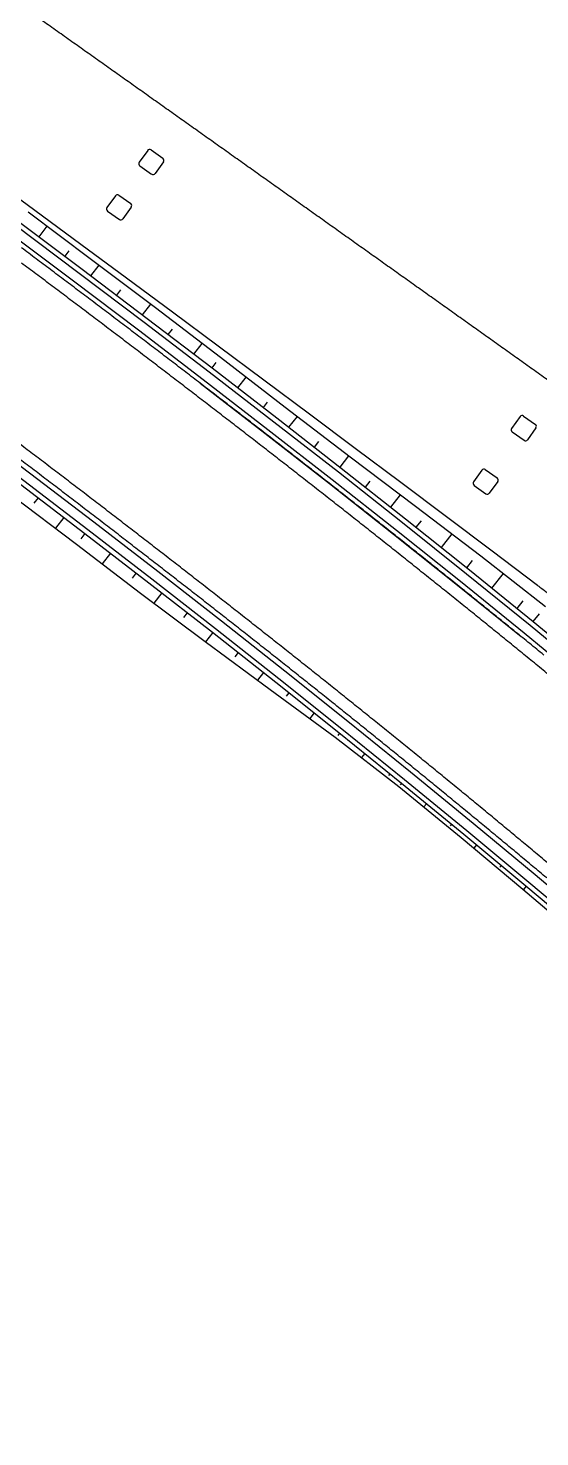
# Model space of a CAD drawing. Header units: inches. Extents: x 499362 to 502582, y 2542122 to 2545349.
# Drawn here: x 501093.1 to 501124.7, y 2543433 to 2543520.1 of the extents above; entities that cross this region are included whole.
import ezdxf

# ---------------------------------------------------------------- set-up
doc = ezdxf.new("R2010")
doc.units = ezdxf.units.IN
doc.header["$MEASUREMENT"] = 0
doc.layers.add('0-段落划分', color=2, linetype='Continuous')
doc.layers.add('桥-立柱', color=5, linetype='Continuous')

# ---------------------------------------------------------------- blocks, each defined once
blk = doc.blocks.new('A$C035667EC')
at = {"layer": '桥-立柱', "color": 1, "linetype": 'Continuous'}
for p, q in [((501100.456, 2543512.512), (501099.934, 2543511.779)), ((501100.665, 2543512.548), (501101.398, 2543512.026)), ((501101.434, 2543511.817), (501100.912, 2543511.083)), ((501099.97, 2543511.57), (501100.703, 2543511.048)), ((501098.464, 2543509.71), (501097.942, 2543508.976)), ((501098.673, 2543509.745), (501099.407, 2543509.224)), ((501097.978, 2543508.767), (501098.711, 2543508.246)), ((501099.442, 2543509.015), (501098.921, 2543508.281)), ((501123.465, 2543496.056), (501122.942, 2543495.323)), ((501123.674, 2543496.091), (501124.407, 2543495.569)), ((501122.977, 2543495.114), (501123.71, 2543494.592)), ((501124.442, 2543495.359), (501123.919, 2543494.627)), ((501121.106, 2543492.749), (501120.584, 2543492.016)), ((501121.316, 2543492.784), (501122.048, 2543492.261)), ((501120.619, 2543491.807), (501121.352, 2543491.284)), ((501122.083, 2543492.052), (501121.561, 2543491.319))]:
    blk.add_line(p, q, dxfattribs=at)
for centre, start, end in [((501100.578, 2543512.425), 54.59591, 144.59591), ((501100.057, 2543511.692), 144.59591, 234.59591), ((501101.312, 2543511.904), 324.59591, 54.59591), ((501100.79, 2543511.17), 234.59591, 324.59591), ((501098.586, 2543509.623), 54.59591, 144.59591), ((501099.32, 2543509.102), 324.59591, 54.59591), ((501098.065, 2543508.89), 144.59591, 234.59591), ((501098.798, 2543508.368), 234.59591, 324.59591), ((501123.587, 2543495.969), 54.50943, 144.50943), ((501123.064, 2543495.236), 144.50943, 234.50943), ((501124.32, 2543495.447), 324.50943, 54.50943), ((501123.797, 2543494.714), 234.50943, 324.50943), ((501121.228, 2543492.662), 54.50943, 144.50943), ((501120.706, 2543491.929), 144.50943, 234.50943), ((501121.961, 2543492.139), 324.50943, 54.50943), ((501121.439, 2543491.406), 234.50943, 324.50943)]:
    blk.add_arc(centre, 0.15, start, end, dxfattribs=at)
blk = doc.blocks.new('A$C3A006F90')
at = {"layer": '0-段落划分', "color": 2, "linetype": 'Continuous'}
for p, q in [((501093.753, 2543507.169), (501094.252, 2543507.833)), ((501095.353, 2543505.969), (501095.602, 2543506.301)), ((501096.95, 2543504.766), (501097.452, 2543505.428)), ((501098.545, 2543503.558), (501098.796, 2543503.89)), ((501100.139, 2543502.351), (501100.642, 2543503.014)), ((501101.729, 2543501.137), (501101.982, 2543501.468)), ((501103.318, 2543499.923), (501103.824, 2543500.584)), ((501104.439, 2543499.065), (501104.693, 2543499.396)), ((501106.022, 2543497.843), (501106.534, 2543498.505)), ((501107.605, 2543496.621), (501107.862, 2543496.953)), ((501109.185, 2543495.395), (501109.71, 2543496.067)), ((501110.762, 2543494.164), (501111.031, 2543494.509)), ((501112.339, 2543492.934), (501112.889, 2543493.639)), ((501113.909, 2543491.695), (501114.199, 2543492.062)), ((501093.694, 2543491.043), (501093.432, 2543490.701)), ((501115.479, 2543490.456), (501116.084, 2543491.223)), ((501095.283, 2543489.828), (501094.766, 2543489.152)), ((501117.046, 2543489.213), (501117.364, 2543489.612)), ((501096.581, 2543488.835), (501096.324, 2543488.502)), ((501118.608, 2543487.965), (501119.275, 2543488.8)), ((501098.164, 2543487.613), (501097.653, 2543486.952)), ((501099.747, 2543486.391), (501099.494, 2543486.063)), ((501120.171, 2543486.716), (501120.52, 2543487.152)), ((501121.727, 2543485.459), (501122.447, 2543486.349)), ((501101.327, 2543485.164), (501100.83, 2543484.527)), ((501123.281, 2543484.201), (501123.649, 2543484.656)), ((501102.903, 2543483.934), (501102.666, 2543483.629)), ((501124.279, 2543483.395), (501124.656, 2543483.852)), ((501104.48, 2543482.703), (501104.024, 2543482.125)), ((501106.05, 2543481.464), (501105.843, 2543481.202)), ((501107.62, 2543480.225), (501107.249, 2543479.755)), ((501109.186, 2543478.981), (501109.022, 2543478.776)), ((501110.748, 2543477.733), (501110.472, 2543477.386)), ((501112.311, 2543476.484), (501112.196, 2543476.342)), ((501113.866, 2543475.226), (501113.663, 2543474.975)), ((501115.42, 2543473.968), (501115.332, 2543473.859)), ((501116.133, 2543473.392), (501116.05, 2543473.291)), ((501117.679, 2543472.124), (501117.513, 2543471.922)), ((501119.226, 2543470.856), (501119.143, 2543470.754)), ((501120.768, 2543469.582), (501120.599, 2543469.379)), ((501122.306, 2543468.304), (501122.22, 2543468.201)), ((501123.844, 2543467.025), (501123.669, 2543466.817))]:
    blk.add_line(p, q, dxfattribs=at)
at = {"layer": '0-段落划分', "color": 2, "flags": 128}
for points in [[(501139.132, 2543488.36, -0.000001), (501138.236, 2543488.999, -0.000002), (501137.34, 2543489.638, -0.000002), (501136.445, 2543490.277, -0.000003), (501135.549, 2543490.916, -0.000003), (501134.653, 2543491.555, -0.000004), (501133.758, 2543492.194, -0.000004), (501132.862, 2543492.833, -0.000005), (501131.966, 2543493.472, -0.000005), (501131.071, 2543494.111, -0.000006), (501130.175, 2543494.75, -0.000006), (501129.279, 2543495.389, -0.000007), (501128.383, 2543496.027, -0.000007), (501127.488, 2543496.666, -0.000007), (501126.592, 2543497.305, -0.000008), (501125.696, 2543497.944, -0.000008), (501124.8, 2543498.582, -0.000009), (501123.904, 2543499.221, -0.000009), (501123.008, 2543499.86, -0.00001), (501122.112, 2543500.498, -0.00001), (501121.216, 2543501.137, -0.000011), (501120.32, 2543501.776, -0.000011), (501119.424, 2543502.414, -0.000012), (501118.528, 2543503.053, -0.000012), (501117.632, 2543503.691, -0.000013), (501116.736, 2543504.329, -0.000013), (501115.84, 2543504.968, -0.000014), (501114.944, 2543505.606, -0.000014), (501114.048, 2543506.244, -0.000015), (501113.151, 2543506.882, -0.000015), (501112.255, 2543507.521, -0.000016), (501111.359, 2543508.159, -0.000016), (501110.462, 2543508.797, -0.000017), (501109.566, 2543509.435, -0.000017), (501108.67, 2543510.073, -0.000018), (501107.773, 2543510.71, -0.000018), (501106.876, 2543511.348, -0.000019), (501105.98, 2543511.986, -0.000019), (501105.083, 2543512.624, -0.00002), (501104.186, 2543513.261, -0.00002), (501103.29, 2543513.899, -0.00002), (501102.393, 2543514.536, -0.000021), (501101.496, 2543515.174, -0.000021), (501100.599, 2543515.811, -0.000022), (501099.702, 2543516.448, -0.000022), (501098.805, 2543517.085, -0.000023), (501097.908, 2543517.722, -0.000023), (501097.011, 2543518.359, -0.000024), (501096.114, 2543518.996, -0.000024), (501095.216, 2543519.633, -0.000025), (501094.319, 2543520.27, -0.000025), (501093.422, 2543520.906, -0.000026), (501092.524, 2543521.543, -0.000026), (501091.627, 2543522.179, -0.000027), (501090.729, 2543522.816, -0.000027), (501089.831, 2543523.452, -0.000028)], [(501124.929, 2543481.315, -0.000188), (501124.494, 2543481.671, -0.000187), (501124.058, 2543482.026, -0.000186), (501123.623, 2543482.381, -0.000185), (501123.187, 2543482.736, -0.000184), (501122.751, 2543483.09, -0.000183), (501122.315, 2543483.444, -0.000182), (501121.878, 2543483.798, -0.000181), (501121.442, 2543484.151, -0.00018), (501121.005, 2543484.504, -0.000179), (501120.568, 2543484.857, -0.000178), (501120.131, 2543485.21, -0.000176), (501119.693, 2543485.562, -0.000175), (501119.255, 2543485.913, -0.000174), (501118.817, 2543486.265, -0.000173), (501118.379, 2543486.616, -0.000172), (501117.941, 2543486.967, -0.000171), (501117.502, 2543487.317, -0.00017), (501117.063, 2543487.667, -0.000169), (501116.624, 2543488.017, -0.000168), (501116.185, 2543488.367, -0.000167), (501115.746, 2543488.716, -0.000166), (501115.306, 2543489.065, -0.000165), (501114.866, 2543489.413, -0.000163), (501114.426, 2543489.762, -0.000162), (501113.986, 2543490.11, -0.000161), (501113.546, 2543490.457, -0.00016), (501113.105, 2543490.805, -0.000159), (501112.665, 2543491.152, -0.000158), (501112.224, 2543491.499, -0.000157), (501111.782, 2543491.845, -0.000156), (501111.341, 2543492.191, -0.000155), (501110.9, 2543492.537, -0.000154), (501110.458, 2543492.883, -0.000153), (501110.016, 2543493.228, -0.000152), (501109.574, 2543493.573, -0.00015), (501109.132, 2543493.918, -0.000149), (501108.69, 2543494.263, -0.000148), (501108.247, 2543494.607, -0.000147), (501107.804, 2543494.951, -0.000146), (501107.361, 2543495.294, -0.000145), (501106.918, 2543495.638, -0.000144), (501106.475, 2543495.981, -0.000143), (501106.032, 2543496.324, -0.000142), (501105.588, 2543496.666, -0.000141), (501105.144, 2543497.009, -0.00014), (501104.701, 2543497.351, -0.000139), (501104.257, 2543497.692, -0.000138), (501103.812, 2543498.034, -0.000136), (501103.368, 2543498.375, -0.000135), (501102.924, 2543498.716, -0.000134), (501102.479, 2543499.057, -0.000133), (501102.034, 2543499.397, -0.000132), (501101.589, 2543499.738, -0.000131), (501101.144, 2543500.077, -0.00013), (501100.699, 2543500.417, -0.000129), (501100.253, 2543500.757, -0.000128), (501099.808, 2543501.096, -0.000126), (501099.366, 2543501.432, -0.000124), (501098.92, 2543501.771, -0.000123), (501098.474, 2543502.109, -0.000122), (501098.028, 2543502.448, -0.000121), (501097.582, 2543502.786, -0.00012), (501097.135, 2543503.123, -0.000119), (501096.689, 2543503.461, -0.000117), (501096.242, 2543503.798, -0.000116), (501095.795, 2543504.135, -0.000115), (501095.348, 2543504.472, -0.000114), (501094.901, 2543504.809, -0.000113), (501094.454, 2543505.145, -0.000112), (501094.007, 2543505.482, -0.000111), (501093.56, 2543505.817, -0.00011), (501093.112, 2543506.153, -0.000109), (501092.664, 2543506.489, -0.000108)], [(501125.322, 2543480.023, -0.00019), (501124.888, 2543480.379, -0.000189), (501124.454, 2543480.734, -0.000188), (501124.019, 2543481.09, -0.000187), (501123.584, 2543481.445, -0.000186), (501123.149, 2543481.8, -0.000185), (501122.714, 2543482.154, -0.000184), (501122.278, 2543482.508, -0.000183), (501121.842, 2543482.862, -0.000182), (501121.406, 2543483.215, -0.00018), (501120.97, 2543483.568, -0.000179), (501120.534, 2543483.921, -0.000178), (501120.097, 2543484.273, -0.000177), (501119.66, 2543484.625, -0.000176), (501119.223, 2543484.977, -0.000175), (501118.786, 2543485.329, -0.000174), (501118.348, 2543485.68, -0.000173), (501117.91, 2543486.031, -0.000172), (501117.472, 2543486.381, -0.000171), (501117.034, 2543486.731, -0.00017), (501116.596, 2543487.081, -0.000169), (501116.157, 2543487.431, -0.000167), (501115.718, 2543487.78, -0.000166), (501115.279, 2543488.129, -0.000165), (501114.84, 2543488.477, -0.000164), (501114.401, 2543488.826, -0.000163), (501113.961, 2543489.174, -0.000162), (501113.521, 2543489.521, -0.000161), (501113.081, 2543489.869, -0.00016), (501112.641, 2543490.216, -0.000159), (501112.201, 2543490.563, -0.000158), (501111.76, 2543490.909, -0.000157), (501111.319, 2543491.255, -0.000156), (501110.878, 2543491.601, -0.000155), (501110.437, 2543491.947, -0.000153), (501109.996, 2543492.292, -0.000152), (501109.554, 2543492.637, -0.000151), (501109.113, 2543492.982, -0.00015), (501108.671, 2543493.327, -0.000149), (501108.229, 2543493.671, -0.000148), (501107.787, 2543494.015, -0.000147), (501107.344, 2543494.358, -0.000146), (501106.902, 2543494.702, -0.000145), (501106.459, 2543495.045, -0.000144), (501106.016, 2543495.388, -0.000143), (501105.573, 2543495.73, -0.000142), (501105.13, 2543496.073, -0.000141), (501104.687, 2543496.415, -0.000139), (501104.243, 2543496.756, -0.000138), (501103.799, 2543497.098, -0.000137), (501103.355, 2543497.439, -0.000136), (501102.911, 2543497.78, -0.000135), (501102.467, 2543498.121, -0.000134), (501102.023, 2543498.461, -0.000133), (501101.578, 2543498.802, -0.000132), (501101.134, 2543499.142, -0.000131), (501100.689, 2543499.481, -0.00013), (501100.244, 2543499.821, -0.000129), (501099.799, 2543500.16, -0.000128), (501099.354, 2543500.499, -0.000126), (501098.912, 2543500.835, -0.000124), (501098.466, 2543501.174, -0.000123), (501098.02, 2543501.512, -0.000122), (501097.574, 2543501.85, -0.000121), (501097.129, 2543502.188, -0.00012), (501096.682, 2543502.526, -0.000119), (501096.236, 2543502.863, -0.000117), (501095.79, 2543503.2, -0.000116), (501095.343, 2543503.537, -0.000115), (501094.897, 2543503.873, -0.000114), (501094.45, 2543504.21, -0.000113), (501094.003, 2543504.546, -0.000112), (501093.556, 2543504.882, -0.000111), (501093.109, 2543505.218, -0.00011), (501092.662, 2543505.553, -0.000109)], [(501125.164, 2543468.462, -0.000199), (501124.739, 2543468.819, -0.000198), (501124.313, 2543469.174, -0.000197), (501123.887, 2543469.53, -0.000196), (501123.461, 2543469.885, -0.000195), (501123.034, 2543470.24, -0.000194), (501122.608, 2543470.594, -0.000193), (501122.18, 2543470.948, -0.000192), (501121.753, 2543471.302, -0.000191), (501121.325, 2543471.655, -0.00019), (501120.898, 2543472.008, -0.000189), (501120.469, 2543472.361, -0.000188), (501120.041, 2543472.714, -0.000187), (501119.612, 2543473.066, -0.000186), (501119.183, 2543473.418, -0.000185), (501118.754, 2543473.769, -0.000184), (501118.325, 2543474.12, -0.000183), (501117.895, 2543474.471, -0.000182), (501117.465, 2543474.822, -0.000181), (501117.034, 2543475.172, -0.000179), (501116.604, 2543475.522, -0.000178), (501116.173, 2543475.872, -0.000177), (501115.742, 2543476.221, -0.000176), (501115.311, 2543476.57, -0.000175), (501114.879, 2543476.919, -0.000174), (501114.447, 2543477.267, -0.000173), (501114.015, 2543477.616, -0.000172), (501113.583, 2543477.963, -0.000171), (501113.151, 2543478.311, -0.00017), (501112.718, 2543478.658, -0.000169), (501112.285, 2543479.005, -0.000168), (501111.852, 2543479.352, -0.000167), (501111.418, 2543479.698, -0.000166), (501110.984, 2543480.044, -0.000165), (501110.55, 2543480.39, -0.000164), (501110.116, 2543480.736, -0.000163), (501109.682, 2543481.081, -0.000162), (501109.247, 2543481.426, -0.000161), (501108.812, 2543481.771, -0.00016), (501108.377, 2543482.115, -0.000159), (501107.942, 2543482.459, -0.000158), (501107.506, 2543482.803, -0.000157), (501107.071, 2543483.147, -0.000156), (501106.635, 2543483.49, -0.000155), (501106.198, 2543483.833, -0.000154), (501105.762, 2543484.176, -0.000153), (501105.325, 2543484.519, -0.000152), (501104.889, 2543484.861, -0.00015), (501104.452, 2543485.203, -0.000149), (501104.014, 2543485.545, -0.000148), (501103.577, 2543485.886, -0.000147), (501103.139, 2543486.227, -0.000146), (501102.701, 2543486.568, -0.000145), (501102.263, 2543486.909, -0.000144), (501101.825, 2543487.249, -0.000143), (501101.387, 2543487.59, -0.000142), (501100.948, 2543487.93, -0.000141), (501100.509, 2543488.269, -0.00014), (501100.07, 2543488.609, -0.000139), (501099.631, 2543488.948, -0.000138), (501099.191, 2543489.287, -0.000137), (501098.752, 2543489.626, -0.000136), (501098.312, 2543489.964, -0.000135), (501097.872, 2543490.303, -0.000134), (501097.432, 2543490.641, -0.000133), (501096.991, 2543490.979, -0.000132), (501096.551, 2543491.316, -0.000131), (501096.11, 2543491.653, -0.00013), (501095.669, 2543491.991, -0.000129), (501095.228, 2543492.328, -0.000128), (501094.787, 2543492.664, -0.000127), (501094.345, 2543493.001, -0.000126), (501093.904, 2543493.337, -0.000125), (501093.461, 2543493.673, -0.000124), (501093.019, 2543494.009, -0.000123), (501092.577, 2543494.345, -0.000122)], [(501125.107, 2543467.532, -0.0002), (501124.682, 2543467.888, -0.000199), (501124.258, 2543468.243, -0.000198), (501123.832, 2543468.599, -0.000197), (501123.407, 2543468.954, -0.000196), (501122.981, 2543469.308, -0.000195), (501122.555, 2543469.663, -0.000194), (501122.129, 2543470.017, -0.000193), (501121.702, 2543470.371, -0.000192), (501121.275, 2543470.724, -0.00019), (501120.848, 2543471.077, -0.000189), (501120.42, 2543471.43, -0.000188), (501119.993, 2543471.782, -0.000187), (501119.565, 2543472.134, -0.000186), (501119.136, 2543472.486, -0.000185), (501118.708, 2543472.838, -0.000184), (501118.279, 2543473.189, -0.000183), (501117.85, 2543473.54, -0.000182), (501117.421, 2543473.89, -0.000181), (501116.991, 2543474.24, -0.00018), (501116.561, 2543474.59, -0.000179), (501116.131, 2543474.94, -0.000178), (501115.701, 2543475.289, -0.000177), (501115.27, 2543475.638, -0.000176), (501114.839, 2543475.987, -0.000175), (501114.408, 2543476.336, -0.000174), (501113.977, 2543476.684, -0.000173), (501113.545, 2543477.031, -0.000172), (501113.113, 2543477.379, -0.000171), (501112.681, 2543477.726, -0.00017), (501112.249, 2543478.073, -0.000169), (501111.816, 2543478.42, -0.000168), (501111.383, 2543478.766, -0.000167), (501110.95, 2543479.112, -0.000166), (501110.517, 2543479.458, -0.000165), (501110.083, 2543479.804, -0.000164), (501109.649, 2543480.149, -0.000163), (501109.215, 2543480.494, -0.000162), (501108.781, 2543480.839, -0.000161), (501108.347, 2543481.183, -0.00016), (501107.912, 2543481.527, -0.000158), (501107.477, 2543481.871, -0.000157), (501107.042, 2543482.214, -0.000156), (501106.606, 2543482.558, -0.000155), (501106.171, 2543482.901, -0.000154), (501105.735, 2543483.244, -0.000153), (501105.299, 2543483.586, -0.000152), (501104.863, 2543483.928, -0.000151), (501104.426, 2543484.27, -0.00015), (501103.99, 2543484.612, -0.000149), (501103.553, 2543484.954, -0.000148), (501103.116, 2543485.295, -0.000147), (501102.678, 2543485.636, -0.000146), (501102.241, 2543485.976, -0.000145), (501101.803, 2543486.317, -0.000144), (501101.365, 2543486.657, -0.000143), (501100.927, 2543486.997, -0.000142), (501100.489, 2543487.337, -0.000141), (501100.05, 2543487.676, -0.00014), (501099.611, 2543488.015, -0.000139), (501099.172, 2543488.354, -0.000138), (501098.733, 2543488.693, -0.000137), (501098.294, 2543489.032, -0.000136), (501097.855, 2543489.37, -0.000135), (501097.415, 2543489.708, -0.000134), (501096.975, 2543490.046, -0.000133), (501096.535, 2543490.383, -0.000132), (501096.095, 2543490.721, -0.000131), (501095.654, 2543491.058, -0.00013), (501095.214, 2543491.395, -0.000129), (501094.773, 2543491.731, -0.000127), (501094.332, 2543492.068, -0.000126), (501093.891, 2543492.404, -0.000125), (501093.449, 2543492.74, -0.000125), (501093.007, 2543493.076, -0.000124), (501092.566, 2543493.412, -0.000123)], [(501141.819, 2543486.444, 0.000005), (501140.923, 2543487.083, 0.000005)], [(501124.548, 2543485.621, 0.000027), (501124.814, 2543485.42, 0.000027), (501125.08, 2543485.219, 0.000028), (501125.345, 2543485.018, 0.000029), (501125.611, 2543484.818, 0.00003)]]:
    blk.add_lwpolyline(points, format="xyb", dxfattribs=at)
at = {"layer": '0-段落划分', "color": 2, "linetype": 'Continuous', "flags": 128}
for points in [[(501089.82, 2543508.985), (501091.841, 2543507.48), (501095.868, 2543504.456), (501099.885, 2543501.414), (501103.891, 2543498.352), (501103.891, 2543498.352)], [(501091.84, 2543508.228), (501092.2, 2543507.961), (501096.229, 2543504.935), (501100.249, 2543501.891), (501104.257, 2543498.828), (501104.257, 2543498.828)], [(501091.841, 2543508.228), (501092.2, 2543507.961), (501096.229, 2543504.935), (501100.249, 2543501.891), (501104.257, 2543498.828), (501104.257, 2543498.828)], [(501092.153, 2543508.369), (501092.38, 2543508.201), (501096.41, 2543505.175), (501100.43, 2543502.13), (501104.439, 2543499.065), (501104.439, 2543499.065)], [(501093.075, 2543508.716), (501096.91, 2543505.838), (501100.934, 2543502.793), (501104.947, 2543499.726), (501104.947, 2543499.726)], [(501082.394, 2543500.676), (501085.194, 2543498.59), (501089.186, 2543495.593), (501093.164, 2543492.58), (501097.129, 2543489.549), (501097.129, 2543489.549)], [(501104.947, 2543499.726), (501108.953, 2543496.645), (501112.973, 2543493.575), (501117.011, 2543490.521), (501121.045, 2543487.454), (501125.028, 2543484.314), (501125.028, 2543484.314)], [(501084.164, 2543498.609), (501084.834, 2543498.11), (501088.824, 2543495.114), (501092.801, 2543492.102), (501096.764, 2543489.073), (501096.764, 2543489.073)], [(501084.164, 2543498.609), (501084.834, 2543498.11), (501088.824, 2543495.114), (501092.801, 2543492.102), (501096.764, 2543489.073), (501096.764, 2543489.073)], [(501084.255, 2543499.289), (501085.194, 2543498.59), (501089.186, 2543495.593), (501093.164, 2543492.58), (501097.129, 2543489.549), (501097.129, 2543489.549)], [(501104.257, 2543498.828), (501108.252, 2543495.742), (501112.235, 2543492.634), (501116.203, 2543489.503), (501120.154, 2543486.345), (501124.089, 2543483.162), (501124.089, 2543483.162)], [(501104.257, 2543498.828), (501108.252, 2543495.742), (501112.235, 2543492.634), (501116.203, 2543489.503), (501120.154, 2543486.345), (501124.089, 2543483.162), (501124.089, 2543483.162)], [(501104.439, 2543499.065), (501108.436, 2543495.979), (501112.42, 2543492.87), (501116.389, 2543489.737), (501120.342, 2543486.579), (501124.279, 2543483.395), (501124.279, 2543483.395)], [(501084.115, 2543498.271), (501084.655, 2543497.869), (501088.644, 2543494.875), (501092.619, 2543491.864), (501096.581, 2543488.835), (501096.581, 2543488.835)], [(501103.708, 2543498.114), (501107.701, 2543495.031), (501111.679, 2543491.926), (501115.643, 2543488.798), (501119.591, 2543485.644), (501123.521, 2543482.464), (501123.521, 2543482.464)], [(501103.891, 2543498.352), (501107.885, 2543495.268), (501111.864, 2543492.162), (501115.829, 2543489.033), (501119.778, 2543485.878), (501123.71, 2543482.697), (501123.71, 2543482.697)], [(501103.891, 2543498.352), (501107.885, 2543495.268), (501111.864, 2543492.162), (501115.829, 2543489.033), (501119.778, 2543485.878), (501123.71, 2543482.697), (501123.71, 2543482.697)], [(501083.968, 2543497.185), (501084.081, 2543497.102), (501088.092, 2543494.143), (501092.094, 2543491.173), (501096.068, 2543488.168), (501096.068, 2543488.168)], [(501096.764, 2543489.073), (501100.711, 2543486.026), (501104.641, 2543482.958), (501108.554, 2543479.87), (501112.448, 2543476.759), (501116.322, 2543473.625), (501116.322, 2543473.625)], [(501096.764, 2543489.073), (501100.711, 2543486.026), (501104.641, 2543482.958), (501108.554, 2543479.87), (501112.448, 2543476.759), (501116.322, 2543473.625), (501116.322, 2543473.625)], [(501097.129, 2543489.549), (501101.079, 2543486.5), (501105.012, 2543483.43), (501108.927, 2543480.34), (501112.824, 2543477.227), (501116.701, 2543474.09), (501116.701, 2543474.09)], [(501097.129, 2543489.549), (501101.079, 2543486.5), (501105.012, 2543483.43), (501108.927, 2543480.34), (501112.824, 2543477.227), (501116.701, 2543474.09), (501116.701, 2543474.09)], [(501096.068, 2543488.168), (501100.02, 2543485.136), (501104, 2543482.142), (501108.016, 2543479.192), (501112.031, 2543476.24), (501115.968, 2543473.19), (501115.968, 2543473.19)], [(501096.581, 2543488.835), (501100.527, 2543485.789), (501104.456, 2543482.722), (501108.368, 2543479.635), (501112.26, 2543476.525), (501116.133, 2543473.392), (501116.133, 2543473.392)], [(501124.089, 2543483.162), (501127.992, 2543479.935), (501131.815, 2543476.606), (501135.544, 2543473.166), (501139.225, 2543469.668), (501142.961, 2543466.234), (501142.961, 2543466.234)], [(501124.089, 2543483.162), (501127.992, 2543479.935), (501131.815, 2543476.606), (501135.544, 2543473.166), (501139.225, 2543469.668), (501142.961, 2543466.234), (501142.961, 2543466.234)], [(501124.279, 2543483.395), (501128.183, 2543480.166), (501132.008, 2543476.836), (501135.739, 2543473.394), (501139.421, 2543469.895), (501143.158, 2543466.46), (501143.158, 2543466.46)], [(501123.71, 2543482.697), (501127.61, 2543479.472), (501131.43, 2543476.146), (501135.156, 2543472.708), (501138.833, 2543469.214), (501142.565, 2543465.783), (501142.565, 2543465.783)], [(501123.71, 2543482.697), (501127.61, 2543479.472), (501131.43, 2543476.146), (501135.156, 2543472.708), (501138.833, 2543469.214), (501142.565, 2543465.783), (501142.565, 2543465.783)], [(501116.133, 2543473.392), (501119.984, 2543470.234), (501123.813, 2543467.051), (501127.618, 2543463.841), (501131.397, 2543460.602), (501135.151, 2543457.335), (501135.151, 2543457.335)], [(501116.322, 2543473.625), (501120.175, 2543470.466), (501124.005, 2543467.281), (501127.812, 2543464.069), (501131.593, 2543460.83), (501135.349, 2543457.561), (501135.349, 2543457.561)], [(501116.322, 2543473.625), (501120.175, 2543470.466), (501124.005, 2543467.281), (501127.812, 2543464.069), (501131.593, 2543460.83), (501135.349, 2543457.561), (501135.349, 2543457.561)], [(501116.701, 2543474.09), (501120.557, 2543470.928), (501124.39, 2543467.741), (501128.2, 2543464.526), (501131.986, 2543461.284), (501135.744, 2543458.012), (501135.744, 2543458.012)], [(501116.701, 2543474.09), (501120.557, 2543470.928), (501124.39, 2543467.741), (501128.2, 2543464.526), (501131.986, 2543461.284), (501135.744, 2543458.012), (501135.744, 2543458.012)], [(501115.968, 2543473.19), (501119.817, 2543470.032), (501123.638, 2543466.843), (501127.431, 2543463.621), (501131.196, 2543460.369), (501134.94, 2543457.096), (501134.94, 2543457.096)]]:
    blk.add_lwpolyline(points, dxfattribs=at)
at = {"layer": '0-段落划分', "color": 2}
blk.add_arc((499218.531, 2540962.97), 3161.751, 52.926719, 61.095892, dxfattribs=at)
at = {"layer": '0-段落划分', "color": 2, "linetype": 'Continuous'}
blk.add_blockref('A$C035667EC', (0, 0), dxfattribs=at)

msp = doc.modelspace()

# ---------------------------------------------------------------- block references
at = {"layer": '0-段落划分'}
msp.add_blockref('A$C3A006F90', (0, 0), dxfattribs=at)

doc.saveas('drawing.dxf')
